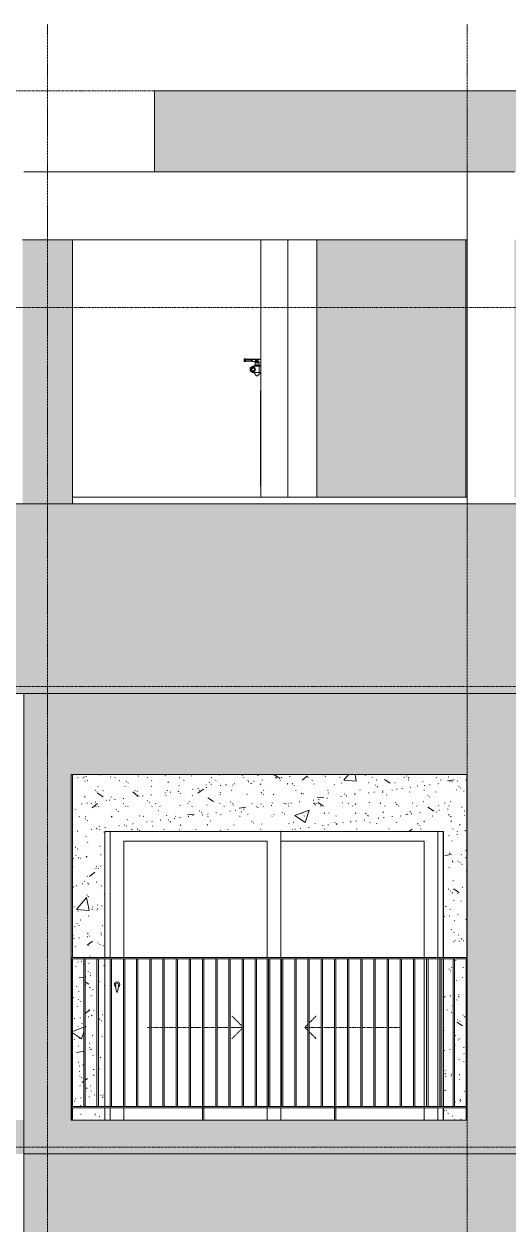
# Model space of a CAD drawing. Header units: millimetres. Extents: x 9199 to 175431, y -4466 to 35300.
# Drawn here: x 69762 to 73339, y 25425 to 34292 of the extents above; entities that cross this region are included whole.
import ezdxf

# ---------------------------------------------------------------- set-up
doc = ezdxf.new("R2010")
doc.units = ezdxf.units.MM
for name, pattern in [('Centre', [31.75, 6.35, -4.7625, 15.875, -4.7625]), ('Dash', [6, 3, -3]), ('Grid Line', [22.225, 12.7, -3.175, 3.175, -3.175])]:
    doc.linetypes.add(name, pattern=pattern)
for name, color, linetype, lineweight in [('0-1', 7, 'Continuous', 5), ('A-DOOR', 31, 'Continuous', 9), ('A-DOOR-FRAM', 31, 'Continuous', 9), ('A-DOOR-HDLN', 31, 'Dash', 18), ('A-FLOR-HRAL', 11, 'Continuous', 9), ('A-FLOR-LEVL-2', 51, 'Centre', 9), ('A-WALL', 113, 'Continuous', 9), ('A-WALL-PATT', 111, 'Continuous', 9), ('A-WALL-PATT-1', 9, 'Continuous', 9), ('A-WALL-PATT-2', 111, 'Continuous', 5), ('I-WALL', 2, 'Continuous', 9), ('I-WALL-1', 7, 'Continuous', 9), ('S-BEAM-1', 7, 'Continuous', 9), ('S-COLS', 52, 'Continuous', 9), ('S-COLS-1', 7, 'Continuous', 9), ('S-GRID-1', 1, 'Grid Line', 9)]:
    doc.layers.add(name, color=color, linetype=linetype, lineweight=lineweight)

# ---------------------------------------------------------------- blocks, each defined once
blk = doc.blocks.new('NCV_TKTC_KET CAU_rvt-1-TKCS_MẶT ĐỨNG HƯỚNG ĐÔNG')
at = {"layer": 'S-BEAM-1'}
for p, q in [((70111.9, 33200), (73036.9, 33200)), ((73036.9, 32700), (73036.9, 33200)), ((70121.9, 32700), (73036.9, 32700))]:
    blk.add_line(p, q, dxfattribs=at)
at = {"layer": 'S-COLS-1'}
for p, q in [((70111.9, 33200), (69761.9, 33200)), ((73386.9, 33200), (73036.9, 33200)), ((73036.9, 30800), (73036.9, 32700))]:
    blk.add_line(p, q, dxfattribs=at)
blk = doc.blocks.new('NCV_TKTC_TANG 6 - 8_rvt-2-TKCS_MẶT ĐỨNG HƯỚNG ĐÔNG')
at = {"layer": 'A-WALL-PATT-1'}
h = blk.add_hatch(dxfattribs=at)
h.set_pattern_fill('FP_2', color=256, style=0, pattern_type=2)
h.set_pattern_definition([(50, (51388.9, 1200), (1093.104, -95.634), [114.3, -1257.3]), (355, (51388.9, 1200), (-211.457, 1146.34), [91.44, -1005.84]), (100.451, (51480, 1192), (881.656, 1050.7), [97.14, -1068.54]), (46.184, (51389, 1504.8), (1626.475, -252.257), [171.45, -1885.95]), (96.636, (51524.5, 1483.8), (1424.416, 1484.565), [145.71, -1602.81]), (351.184, (51389, 1504.8), (1424.43, 1484.55), [137.16, -1508.76]), (21, (51541.3, 1428.6), (909.686, -613.59), [114.3, -1257.3]), (326, (51541.3, 1428.6), (370.812, 1105.13), [91.44, -1005.84]), (71.451, (51617.1, 1377.5), (1280.503, 491.528), [97.14, -1068.54]), (37.5, (51388.93, 1200), (18.5313, 507.3303), [50.292, -943.356, 50.292, -970.788, -1009.65]), (37.5, (51388.93, 1200), (18.5313, 507.3303), [-2014.728, 50.292, -959.358]), (7.5, (51388.93, 1200), (400.918, 601.084), [50.292, -531.876, 50.292, -920.496, -384.81]), (7.5, (51388.93, 1200), (400.918, 601.084), [-1552.956, 50.292, -334.518]), (327.5, (51049.1, 1200), (813.545, -34.3737), [50.292, -330.708, 50.292, -1138.428, -1577.34]), (327.5, (51049.1, 1200), (813.545, -34.3737), [-1569.72, 50.292, -1527.048]), (317.5, (50896.7, 1200), (888.775, 152.56), [50.292, -445.008, 50.292, -739.14, -1120.14]), (317.5, (50896.7, 1200), (888.775, 152.56), [-1284.732, 50.292, -1069.848])])
h.paths.add_polyline_path([(70121.9, 26200), (70360.3, 26200), (70360.3, 26290), (70121.9, 26290), (70121.9, 26207.2)])
h.paths.add_polyline_path([(72862.4, 26200), (73030.3, 26200), (73030.3, 26290), (72862.4, 26290)])
h.paths.add_polyline_path([(70214.4, 26300), (70301.8, 26300), (70301.8, 27390), (70214.4, 27390), (70214.4, 26541.6)])
h.paths.add_polyline_path([(70204.4, 26300), (70204.4, 27390), (70121.9, 27390), (70121.9, 26300), (70176.9, 26300)])
h.paths.add_polyline_path([(73030.3, 26300), (73030.3, 27390), (72942.9, 27390), (72942.9, 26300), (72954.4, 26300)])
h.paths.add_polyline_path([(70360.3, 26300), (70360.3, 27390), (70311.8, 27390), (70311.8, 26300)])
h.paths.add_polyline_path([(72862.4, 26300), (72932.9, 26300), (72932.9, 27390), (72862.4, 27390), (72862.4, 26413.1)])
h.paths.add_polyline_path([(73035.7, 27390), (73035.7, 28750), (70121.9, 28750), (70121.9, 27400), (70360.3, 27400), (70360.3, 28330), (72862.4, 28330), (72862.4, 27400), (73035.3, 27400), (73035.3, 27390)])
h.paths.add_polyline_path([(70111.9, 27390), (70111.9, 27390), (70111.9, 27400)])
h = blk.add_hatch(dxfattribs=at)
h.set_pattern_fill('FP_3', color=256, style=0, pattern_type=2)
h.set_pattern_definition([(37.5, (51388.93, 1200), (-4.79953, 146.8239), [5.029, -110.795, 5.029, -124.511, -123.825]), (37.5, (51388.93, 1200), (-4.79953, 146.8239), [-245.364, 5.029, -118.796]), (7.5, (51388.93, 1200), (134.8574, 215.0472), [5.029, -57.455, 5.029, -99.365, -40.005]), (7.5, (51388.93, 1200), (134.8574, 215.0472), [-166.878, 5.029, -34.976]), (327.5, (51295.21, 1200), (237.29776, 0.4316), [5.029, -33.071, 5.029, -132.131, -179.07]), (327.5, (51295.21, 1200), (237.29776, 0.4316), [-175.26, 5.029, -174.041]), (317.5, (51295.2, 1200), (229.067, 66.8792), [5.029, -14.021, 5.029, -84.887, -102.87]), (317.5, (51295.2, 1200), (229.067, 66.8792), [-108.966, 5.029, -97.841])])
h.paths.add_polyline_path([(70121.9, 26200), (70360.3, 26200), (70360.3, 26290), (70121.9, 26290), (70121.9, 26207.2)])
h.paths.add_polyline_path([(72862.4, 26200), (73030.3, 26200), (73030.3, 26290), (72862.4, 26290)])
h.paths.add_polyline_path([(70214.4, 26300), (70301.8, 26300), (70301.8, 27390), (70214.4, 27390), (70214.4, 26541.6)])
h.paths.add_polyline_path([(70204.4, 26300), (70204.4, 27390), (70121.9, 27390), (70121.9, 26300), (70176.9, 26300)])
h.paths.add_polyline_path([(73030.3, 26300), (73030.3, 27390), (72942.9, 27390), (72942.9, 26300), (72954.4, 26300)])
h.paths.add_polyline_path([(70360.3, 26300), (70360.3, 27390), (70311.8, 27390), (70311.8, 26300)])
h.paths.add_polyline_path([(72862.4, 26300), (72932.9, 26300), (72932.9, 27390), (72862.4, 27390), (72862.4, 26413.1)])
h.paths.add_polyline_path([(73035.7, 27390), (73035.7, 28750), (70121.9, 28750), (70121.9, 27400), (70360.3, 27400), (70360.3, 28330), (72862.4, 28330), (72862.4, 27400), (73035.3, 27400), (73035.3, 27390)])
h.paths.add_polyline_path([(70111.9, 27390), (70111.9, 27390), (70111.9, 27400)])
at = {"layer": 'I-WALL-1'}
for p, q in [((70121.9, 28750), (70121.9, 27400)), ((70360.3, 27400), (70360.3, 28330)), ((70360.3, 28330), (72862.4, 28330)), ((72862.4, 28330), (72862.4, 27400)), ((70121.9, 27390), (70121.9, 26300)), ((70360.3, 26300), (70360.3, 27390)), ((72862.4, 27390), (72862.4, 26300)), ((70121.9, 26290), (70121.9, 26200)), ((70360.3, 26200), (70360.3, 26290)), ((72862.4, 26290), (72862.4, 26200))]:
    blk.add_line(p, q, dxfattribs=at)
blk = doc.blocks.new('FD_01 - FD_01-1200x2200mm-V79-TKCS_MẶT ĐỨNG HƯỚNG ĐÔNG')
at = {"layer": 'A-DOOR'}
for p, q in [((71388.5, 31818.5), (71388.5, 31815.5)), ((71388.9, 31818.5), (71388.9, 31818.5)), ((71388.9, 31818.5), (71396.6, 31818.5)), ((71388.9, 31815.5), (71396.6, 31815.5)), ((71388.9, 31815.5), (71388.9, 31815.5)), ((71389.6, 31814.5), (71389.6, 31800.5)), ((71389.9, 31814.5), (71392.3, 31814.5)), ((71390.1, 31820.3), (71390.1, 31818.5)), ((71402.1, 31820.3), (71390.1, 31820.3)), ((71390.1, 31820.3), (71402.1, 31820.3)), ((71392.3, 31800.5), (71390.1, 31800.5)), ((71391.1, 31815.5), (71391.1, 31814.5)), ((71392.3, 31814.5), (71393.8, 31814.5)), ((71392.3, 31814.5), (71392.3, 31800.5)), ((71393.8, 31800.5), (71392.3, 31800.5)), ((71392.6, 31814.5), (71394.8, 31814.5)), ((71394.4, 31814.5), (71392.9, 31814.5)), ((71395.1, 31814.5), (71393.1, 31814.5)), ((71393.1, 31800.5), (71394.4, 31800.5)), ((71395.8, 31814.5), (71393.8, 31814.5)), ((71393.8, 31800.5), (71395.8, 31800.5)), ((71394.7, 31814.5), (71397.8, 31814.5)), ((71394.7, 31800.5), (71394.7, 31814.5)), ((71397.8, 31800.5), (71394.7, 31800.5)), ((71395.5, 31811.5), (71397.2, 31811.5)), ((71395.5, 31811.5), (71395.5, 31803.5)), ((71397.3, 31803.5), (71395.5, 31803.5)), ((71396.1, 31818.5), (71398.6, 31818.5)), ((71398.6, 31818.5), (71396.1, 31818.5)), ((71397.7, 31818.5), (71396.1, 31818.5)), ((71396.1, 31818.5), (71397.7, 31818.5)), ((71398.6, 31815.5), (71396.1, 31815.5)), ((71396.1, 31815.5), (71398.6, 31815.5)), ((71398.6, 31815.5), (71396.1, 31815.5)), ((71396.1, 31815.5), (71398.6, 31815.5)), ((71398.2, 31818.5), (71396.6, 31818.5)), ((71396.6, 31818.5), (71398.2, 31818.5)), ((71396.6, 31815.5), (71398.2, 31815.5)), ((71398.2, 31815.5), (71396.6, 31815.5)), ((71397.2, 31811.5), (71397.6, 31811.5)), ((71397.6, 31803.5), (71397.3, 31803.5)), ((71447.6, 31812.5), (71397.6, 31812.5)), ((71397.6, 31811.5), (71399.4, 31811.5)), ((71399.4, 31803.5), (71397.6, 31803.5)), ((71397.6, 31802.5), (71447.6, 31802.5)), ((71397.8, 31814.5), (71400.5, 31814.5)), ((71400.5, 31800.5), (71397.8, 31800.5)), ((71398.2, 31818.5), (71448.8, 31818.5)), ((71398.2, 31815.5), (71448.8, 31815.5)), ((71400.5, 31814.5), (71401.6, 31814.5)), ((71400.5, 31814.5), (71400.5, 31811.5)), ((71400.5, 31803.5), (71400.5, 31800.5)), ((71401.6, 31800.5), (71400.5, 31800.5)), ((71400.5, 31800.5), (71402, 31800.5)), ((71401.1, 31814.5), (71400.9, 31814.5)), ((71402.6, 31814.5), (71401, 31814.5)), ((71401, 31814.5), (71401.1, 31814.5)), ((71401.1, 31814.5), (71401.1, 31815.5)), ((71403.6, 31814.5), (71401.6, 31814.5)), ((71401.6, 31800.5), (71403.6, 31800.5)), ((71402, 31814.5), (71402.6, 31814.5)), ((71402, 31811.5), (71402, 31814.5)), ((71402, 31800.5), (71402, 31803.5)), ((71402.1, 31818.5), (71402.1, 31820.3)), ((71402.6, 31811.4), (71402.6, 31814.5)), ((71402.6, 31800.5), (71402.6, 31803.6)), ((71425.4, 31814.5), (71423.4, 31814.5)), ((71423.4, 31814.5), (71425.4, 31814.5)), ((71491.4, 31814.5), (71425.4, 31814.5)), ((71434.6, 31730.7), (71434.6, 31754.3)), ((71435.6, 31756.1), (71451.1, 31764.7)), ((71444, 31742.5), (71449.8, 31752.5)), ((71452.3, 31813.5), (71447.6, 31813.5)), ((71447.6, 31801.5), (71452.3, 31801.5)), ((71448.8, 31818.5), (71449.8, 31818.5)), ((71448.8, 31815.5), (71449.8, 31815.5)), ((71449.8, 31818.5), (71475.4, 31818.5)), ((71449.8, 31815.5), (71475.4, 31815.5)), ((71449.8, 31752.5), (71461.4, 31752.5)), ((71452.1, 31765), (71496.3, 31765)), ((71480.4, 31814.5), (71452.3, 31814.5)), ((71452.3, 31800.5), (71480.4, 31800.5)), ((71461.4, 31752.5), (71467.1, 31742.5)), ((71465.4, 31772), (71465.4, 31765)), ((71466.1, 31772), (71465.4, 31772)), ((71465.4, 31772), (71490, 31772)), ((71470.4, 31792), (71470.4, 31798)), ((71470.4, 31798), (71474.6, 31798)), ((71474.6, 31792), (71470.4, 31792)), ((71470.4, 31781.1), (71470.4, 31789.4)), ((71470.4, 31776), (71500.4, 31776)), ((71470.4, 31776), (71470.4, 31776)), ((71470.4, 31776), (71476.7, 31776)), ((71474.6, 31798), (71496.3, 31798)), ((71474.6, 31798), (71474.6, 31792)), ((71496.3, 31792), (71474.6, 31792)), ((71474.9, 31776), (71477.6, 31776)), ((71474.9, 31776), (71474.9, 31774)), ((71476.2, 31774), (71474.9, 31774)), ((71475.4, 31818.5), (71476.6, 31818.5)), ((71475.4, 31815.5), (71476.6, 31815.5)), ((71475.9, 31818.5), (71476.5, 31818.5)), ((71476.5, 31818.5), (71475.9, 31818.5)), ((71476.5, 31815.5), (71475.9, 31815.5)), ((71475.9, 31815.5), (71476.5, 31815.5)), ((71475.9, 31774), (71475.9, 31772)), ((71476.2, 31774), (71475.9, 31774)), ((71475.9, 31774), (71478.6, 31774)), ((71482.6, 31774), (71476.2, 31774)), ((71477.6, 31774), (71476.2, 31774)), ((71476.6, 31818.5), (71505.9, 31818.5)), ((71476.6, 31815.5), (71505.9, 31815.5)), ((71477.1, 31813.6), (71477.1, 31801.4)), ((71477.1, 31813.6), (71477.1, 31801.4)), ((71477.5, 31814), (71477.5, 31801)), ((71477.6, 31776), (71487.6, 31776)), ((71477.6, 31776), (71477.6, 31774)), ((71482.6, 31774), (71477.6, 31774)), ((71477.8, 31814), (71493, 31814)), ((71493, 31801), (71477.8, 31801)), ((71478.6, 31774), (71482.6, 31774)), ((71480, 31814), (71480, 31798)), ((71481.2, 31814), (71481.2, 31798)), ((71487.3, 31774), (71482.6, 31774)), ((71482.6, 31774), (71487.3, 31774)), ((71487.6, 31774), (71482.6, 31774)), ((71487.3, 31774), (71491.3, 31774)), ((71491.3, 31774), (71487.3, 31774)), ((71487.6, 31776), (71495, 31776)), ((71487.6, 31774), (71487.6, 31776)), ((71491.3, 31774), (71487.6, 31774)), ((71489.8, 31798), (71489.8, 31814)), ((71490, 31772), (71504.5, 31772)), ((71491, 31798), (71491, 31814)), ((71495, 31774), (71491.3, 31774)), ((71491.4, 31814.5), (71493.4, 31814.5)), ((71493.4, 31814.5), (71491.4, 31814.5)), ((71492.7, 31774), (71493.6, 31774)), ((71493.9, 31774), (71492.7, 31774)), ((71493.5, 31801), (71493.5, 31814)), ((71493.6, 31774), (71493.9, 31774)), ((71493.9, 31772), (71493.9, 31774)), ((71495, 31776), (71500.4, 31776)), ((71495, 31776), (71495, 31774)), ((71496.3, 31798), (71500.4, 31798)), ((71496.3, 31798), (71496.3, 31792)), ((71500.4, 31792), (71496.3, 31792)), ((71496.3, 31765), (71499.3, 31765)), ((71504.5, 31765), (71498.8, 31765)), ((71499.3, 31765), (71500.3, 31765)), ((71511.9, 31765), (71500.3, 31765)), ((71500.4, 31798), (71500.4, 31792)), ((71500.4, 31789.4), (71500.4, 31781.1)), ((71500.6, 31762), (71500.6, 31723)), ((71504.5, 31772), (71503.8, 31772)), ((71503.8, 31765), (71504.5, 31765)), ((71504.5, 31765), (71504.5, 31772)), ((71505.9, 31815.5), (71505.9, 31818.5)), ((71451.1, 31720.3), (71435.6, 31728.9)), ((71449.8, 31732.5), (71444, 31742.5)), ((71461.4, 31732.5), (71449.8, 31732.5)), ((71496.3, 31720), (71452.1, 31720)), ((71467.1, 31742.5), (71461.4, 31732.5)), ((71465.4, 31720), (71465.4, 31712.4)), ((71465.7, 31711.7), (71478.7, 31696.3)), ((71481.3, 31697), (71479.4, 31697)), ((71479.4, 31697), (71481.3, 31697)), ((71481.4, 31696), (71488.4, 31696)), ((71488.4, 31696), (71481.4, 31696)), ((71490.5, 31697), (71488.6, 31697)), ((71488.6, 31697), (71490.5, 31697)), ((71491.2, 31696.3), (71504.2, 31711.7)), ((71499.3, 31720), (71496.3, 31720)), ((71498.7, 31720), (71504.4, 31720)), ((71500.3, 31720), (71499.3, 31720)), ((71500.3, 31720), (71511.9, 31720)), ((71504.4, 31720), (71503.8, 31720)), ((71504.4, 31712.4), (71504.4, 31720)), ((71511.9, 31585), (71509.9, 31585)), ((71509.9, 31585), (71509.9, 30880)), ((71511.9, 30880), (71509.9, 30880))]:
    blk.add_line(p, q, dxfattribs=at)
at = {"layer": 'A-DOOR', "flags": 128}
for points in [[(71399.4, 31811.5), (71399.1, 31811), (71398.8, 31810.4), (71398.6, 31809.7), (71398.4, 31809), (71398.3, 31808.3), (71398.3, 31807.5)], [(71398.3, 31807.5), (71398.3, 31806.7), (71398.4, 31806), (71398.6, 31805.3), (71398.8, 31804.6), (71399.1, 31804), (71399.4, 31803.5)], [(71500.6, 31762), (71500.6, 31762.7), (71500.6, 31763.3), (71500.5, 31763.9), (71500.5, 31764.3), (71500.4, 31764.7), (71500.4, 31764.9), (71500.3, 31765)], [(71500.4, 31764.9), (71500.4, 31764.7), (71500.5, 31764.3), (71500.5, 31763.9), (71500.6, 31763.3), (71500.6, 31762.7), (71500.6, 31762)], [(71465.7, 31711.7), (71465.7, 31711.7), (71465.6, 31711.8), (71465.6, 31711.8), (71465.6, 31711.8), (71465.6, 31711.9), (71465.6, 31711.9), (71465.5, 31712), (71465.5, 31712), (71465.5, 31712), (71465.5, 31712.1), (71465.5, 31712.1), (71465.5, 31712.2), (71465.5, 31712.2), (71465.4, 31712.3), (71465.4, 31712.3), (71465.4, 31712.3), (71465.4, 31712.4), (71465.4, 31712.4)], [(71479.4, 31696), (71479.3, 31696), (71479.3, 31696), (71479.3, 31696), (71479.2, 31696), (71479.2, 31696), (71479.1, 31696), (71479.1, 31696), (71479.1, 31696), (71479, 31696.1), (71479, 31696.1), (71479, 31696.1), (71478.9, 31696.1), (71478.9, 31696.1), (71478.9, 31696.1), (71478.8, 31696.2), (71478.8, 31696.2), (71478.8, 31696.2), (71478.8, 31696.2), (71478.7, 31696.3), (71478.7, 31696.3), (71478.7, 31696.3), (71478.7, 31696.3)], [(71479.4, 31696), (71479.4, 31696), (71479.4, 31696), (71479.4, 31696), (71479.4, 31696), (71479.5, 31696), (71479.5, 31696), (71479.6, 31696), (71479.6, 31696), (71479.7, 31696), (71479.8, 31696), (71479.9, 31696), (71480, 31696), (71480.1, 31696), (71480.2, 31696), (71480.3, 31696), (71480.5, 31696), (71480.6, 31696), (71480.7, 31696), (71480.9, 31696), (71481.1, 31696), (71481.2, 31696), (71481.4, 31696), (71481.6, 31696), (71481.7, 31696), (71481.9, 31696), (71482.1, 31696), (71482.3, 31696), (71482.5, 31696), (71482.7, 31696), (71482.9, 31696), (71483.1, 31696), (71483.3, 31696), (71483.6, 31696), (71483.8, 31696), (71484, 31696), (71484.2, 31696), (71484.4, 31696), (71484.7, 31696), (71484.9, 31696), (71485.1, 31696), (71485.3, 31696), (71485.5, 31696), (71485.8, 31696), (71486, 31696), (71486.2, 31696), (71486.4, 31696), (71486.6, 31696), (71486.8, 31696), (71487.1, 31696), (71487.3, 31696), (71487.5, 31696), (71487.7, 31696), (71487.8, 31696), (71488, 31696), (71488.2, 31696), (71488.4, 31696), (71488.6, 31696), (71488.7, 31696), (71488.9, 31696), (71489, 31696), (71489.2, 31696), (71489.3, 31696), (71489.5, 31696), (71489.6, 31696), (71489.7, 31696), (71489.8, 31696), (71489.9, 31696), (71490, 31696), (71490.1, 31696), (71490.2, 31696), (71490.3, 31696), (71490.3, 31696), (71490.4, 31696), (71490.4, 31696), (71490.5, 31696), (71490.5, 31696), (71490.5, 31696), (71490.5, 31696)], [(71490.5, 31696), (71490.5, 31696), (71490.5, 31696), (71490.5, 31696), (71490.4, 31696), (71490.4, 31696), (71490.4, 31696), (71490.3, 31696), (71490.2, 31696), (71490.2, 31696), (71490.1, 31696), (71490, 31696), (71489.9, 31696), (71489.8, 31696), (71489.7, 31696), (71489.5, 31696), (71489.4, 31696), (71489.3, 31696), (71489.1, 31696), (71489, 31696), (71488.8, 31696), (71488.7, 31696), (71488.5, 31696), (71488.3, 31696), (71488.1, 31696), (71487.9, 31696), (71487.8, 31696), (71487.6, 31696), (71487.4, 31696), (71487.2, 31696), (71487, 31696), (71486.7, 31696), (71486.5, 31696), (71486.3, 31696), (71486.1, 31696), (71485.9, 31696), (71485.7, 31696), (71485.4, 31696), (71485.2, 31696), (71485, 31696), (71484.8, 31696), (71484.6, 31696), (71484.3, 31696), (71484.1, 31696), (71483.9, 31696), (71483.7, 31696), (71483.5, 31696), (71483.2, 31696), (71483, 31696), (71482.8, 31696), (71482.6, 31696), (71482.4, 31696), (71482.2, 31696), (71482, 31696), (71481.8, 31696), (71481.7, 31696), (71481.5, 31696), (71481.3, 31696), (71481.1, 31696), (71481, 31696), (71480.8, 31696), (71480.7, 31696), (71480.5, 31696), (71480.4, 31696), (71480.3, 31696), (71480.2, 31696), (71480, 31696), (71479.9, 31696), (71479.8, 31696), (71479.8, 31696), (71479.7, 31696), (71479.6, 31696), (71479.6, 31696), (71479.5, 31696), (71479.5, 31696), (71479.4, 31696), (71479.4, 31696), (71479.4, 31696), (71479.4, 31696)], [(71491.2, 31696.3), (71491.2, 31696.3), (71491.2, 31696.3), (71491.1, 31696.2), (71491.1, 31696.2), (71491.1, 31696.2), (71491, 31696.2), (71491, 31696.2), (71491, 31696.1), (71491, 31696.1), (71490.9, 31696.1), (71490.9, 31696.1), (71490.9, 31696.1), (71490.8, 31696.1), (71490.8, 31696), (71490.8, 31696), (71490.7, 31696), (71490.7, 31696), (71490.6, 31696), (71490.6, 31696), (71490.6, 31696), (71490.5, 31696), (71490.5, 31696)], [(71500.3, 31720), (71500.4, 31720.1), (71500.4, 31720.3), (71500.5, 31720.7), (71500.5, 31721.1), (71500.6, 31721.7), (71500.6, 31722.3), (71500.6, 31723)], [(71500.6, 31723), (71500.6, 31722.3), (71500.6, 31721.7), (71500.5, 31721.1), (71500.5, 31720.7), (71500.4, 31720.3), (71500.4, 31720.1)], [(71504.4, 31712.4), (71504.4, 31712.4), (71504.4, 31712.3), (71504.4, 31712.3), (71504.4, 31712.2), (71504.4, 31712.2), (71504.4, 31712.1), (71504.4, 31712.1), (71504.4, 31712.1), (71504.4, 31712), (71504.3, 31712), (71504.3, 31711.9), (71504.3, 31711.9), (71504.3, 31711.9), (71504.3, 31711.8), (71504.2, 31711.8), (71504.2, 31711.7), (71504.2, 31711.7), (71504.2, 31711.7)]]:
    blk.add_lwpolyline(points, dxfattribs=at)
at = {"layer": 'A-DOOR'}
for centre, radius, start, end in [((71436.6, 31754.3), 2, 119.19749, 180), ((71455.6, 31742.5), 17, 0, 180), ((71455.6, 31742.5), 16.5, 0, 180), ((71452.1, 31763), 2, 90, 119.19749), ((71455.6, 31742.5), 17, 60, 75), ((71436.6, 31730.7), 2, 180, 240.80251), ((71455.6, 31742.5), 17, 180, 0), ((71455.6, 31742.5), 16.5, 180, 0), ((71452.1, 31722), 2, 240.80251, 270), ((71455.6, 31742.5), 17, 285, 300)]:
    blk.add_arc(centre, radius, start, end, dxfattribs=at)
for centre, major_axis, ratio, start_param, end_param in [((71397.6, 31807.5), (0, 5), 0.965835, 0.523599, 1.047198), ((71397.6, 31807.5), (0, 5), 0.965835, 2.094395, 2.617994), ((71393.8, 31807.5), (0, 7), 0.259156, 4.712389, 6.283185), ((71398.5, 31807.5), (0, 5), 0.965835, 0.65038, 1.340692), ((71394.4, 31807.5), (0, 2.5), 0.259156, 4.712389, 7.853982), ((71393.8, 31807.5), (0, 7), 0.259156, 3.141593, 4.712389), ((71394.4, 31807.5), (0, 2.5), 0.259156, 1.570796, 4.712389), ((71398.5, 31807.5), (0, 5), 0.965835, 1.8009, 2.491212), ((71396.4, 31807.5), (0, 2.5), 0.259156, 4.712389, 7.853982), ((71396.4, 31807.5), (0, 2.5), 0.259156, 4.712389, 7.853982), ((71396.4, 31807.5), (0, 2.5), 0.259156, 1.570796, 4.712389), ((71396.4, 31807.5), (0, 2.5), 0.259156, 1.570796, 4.712389), ((71395.8, 31807.5), (0, 7), 0.259156, 4.712389, 6.283185), ((71395.8, 31807.5), (0, 7), 0.259156, 3.141593, 4.712389), ((71401.6, 31807.5), (0, 7), 0.259156, 5.235988, 6.283185), ((71401.6, 31807.5), (0, 7), 0.259156, 3.141593, 4.18879), ((71403.6, 31807.5), (0, 7), 0.259156, 5.235988, 6.283185), ((71403.6, 31807.5), (0, 7), 0.259156, 3.141593, 4.18879), ((71447.6, 31807.5), (0, 6), 0.965835, 0, 1.570796), ((71447.6, 31807.5), (0, 6), 0.965835, 1.570796, 3.141593), ((71447.6, 31807.5), (0, 5), 0.965835, 0.261799, 1.570796), ((71447.6, 31807.5), (0, 5), 0.965835, 1.570796, 2.879793), ((71452.3, 31807.5), (0, 7), 0.965835, 0, 1.570796), ((71452.3, 31807.5), (0, 7), 0.965835, 1.570796, 3.141593), ((71470.4, 31786), (0, 6), 0.000349, 0, 0.959931), ((71470.4, 31788), (0, 12), 0.000349, 3.141593, 4.101524), ((71477.2, 31807.5), (0, 6.79), 0.259156, 0.291061, 1.570796), ((71477.2, 31807.5), (0, 6.79), 0.259156, 1.570796, 2.850532), ((71477.1, 31807.5), (0, 2.5), 0.259156, 4.712389, 7.853982), ((71477.1, 31807.5), (0, 2.5), 0.259156, 1.570796, 4.712389), ((71479.2, 31807.5), (0, 6.79), 0.259156, 0.547008, 1.570796), ((71479.2, 31807.5), (0, 6.79), 0.259156, 1.570796, 2.594585), ((71480.4, 31807.5), (0, 7), 0.965835, 6.029595, 6.536775), ((71480.4, 31807.5), (0, 7), 0.965835, 2.888003, 3.141593), ((71500.4, 31786), (0, 6), 0.000349, 0, 0.959931), ((71500.4, 31788), (0, 12), 0.000349, 3.141593, 4.101524)]:
    blk.add_ellipse(centre, major_axis=major_axis, ratio=ratio, start_param=start_param, end_param=end_param, dxfattribs=at)
for points, knots in [([(71473, 31807.5), (71473.1, 31807.8), (71473.1, 31808.2), (71473.2, 31808.7), (71473.3, 31809), (71473.4, 31809.4), (71473.5, 31809.8), (71473.6, 31810), (71473.7, 31810.3), (71473.8, 31810.4), (71473.9, 31810.6), (71474.1, 31810.8), (71474.2, 31811.1), (71474.4, 31811.3), (71474.6, 31811.5), (71474.7, 31811.7), (71474.8, 31811.8), (71475, 31812), (71475.2, 31812.3), (71475.5, 31812.5), (71475.9, 31812.8), (71476.4, 31813.2), (71476.8, 31813.5), (71477.1, 31813.6)], [0, 0, 0, 0, 0.1, 0.15, 0.2, 0.25, 0.3, 0.35, 0.375, 0.4, 0.425, 0.45, 0.5, 0.55, 0.575, 0.6, 0.625, 0.65, 0.7, 0.75, 0.8, 0.9, 1, 1, 1, 1]), ([(71477.1, 31801.4), (71476.8, 31801.5), (71476.4, 31801.8), (71475.9, 31802.2), (71475.5, 31802.5), (71475.2, 31802.7), (71475, 31803), (71474.8, 31803.2), (71474.7, 31803.3), (71474.6, 31803.5), (71474.4, 31803.7), (71474.2, 31803.9), (71474.1, 31804.2), (71473.9, 31804.4), (71473.8, 31804.6), (71473.7, 31804.7), (71473.6, 31805), (71473.5, 31805.2), (71473.4, 31805.6), (71473.3, 31806), (71473.2, 31806.3), (71473.1, 31806.8), (71473.1, 31807.2), (71473, 31807.5)], [0, 0, 0, 0, 0.1, 0.2, 0.25, 0.3, 0.35, 0.375, 0.4, 0.425, 0.45, 0.5, 0.55, 0.575, 0.6, 0.625, 0.65, 0.7, 0.75, 0.8, 0.85, 0.9, 1, 1, 1, 1]), ([(71499.3, 31754.9), (71499.3, 31756), (71499.4, 31757.3), (71499.6, 31758.4), (71499.8, 31758.7), (71499.9, 31758.5), (71500.1, 31757.9), (71500.2, 31756.9), (71500.3, 31755.5), (71500.4, 31753.8), (71500.4, 31752.6), (71500.4, 31752)], [0, 0, 0, 0, 0.2, 0.3, 0.4, 0.5, 0.6, 0.7, 0.8, 0.9, 1, 1, 1, 1]), ([(71500.4, 31752), (71500.4, 31753.2), (71500.3, 31755), (71500.2, 31756.9), (71500.1, 31757.9), (71499.9, 31758.5), (71499.8, 31758.7), (71499.6, 31758.4), (71499.5, 31757.6), (71499.3, 31756.4), (71499.3, 31755.4), (71499.3, 31754.9)], [0, 0, 0, 0, 0.2, 0.3, 0.4, 0.5, 0.6, 0.7, 0.8, 0.9, 1, 1, 1, 1]), ([(71500.4, 31752), (71500.4, 31750.8), (71500.3, 31749), (71500.2, 31747.1), (71500.1, 31746.1), (71499.9, 31745.5), (71499.8, 31745.3), (71499.6, 31745.6), (71499.5, 31746.4), (71499.3, 31747.6), (71499.3, 31748.6), (71499.3, 31749.1)], [0, 0, 0, 0, 0.2, 0.3, 0.4, 0.5, 0.6, 0.7, 0.8, 0.9, 1, 1, 1, 1]), ([(71499.3, 31749.1), (71499.3, 31748), (71499.4, 31746.7), (71499.6, 31745.6), (71499.8, 31745.3), (71499.9, 31745.5), (71500.1, 31746.1), (71500.2, 31747.1), (71500.3, 31748.5), (71500.4, 31750.2), (71500.4, 31751.4), (71500.4, 31752)], [0, 0, 0, 0, 0.2, 0.3, 0.4, 0.5, 0.6, 0.7, 0.8, 0.9, 1, 1, 1, 1]), ([(71499.3, 31735.9), (71499.3, 31737), (71499.4, 31738.3), (71499.6, 31739.4), (71499.8, 31739.7), (71499.9, 31739.5), (71500.1, 31738.9), (71500.2, 31737.9), (71500.3, 31736.5), (71500.4, 31734.8), (71500.4, 31733.6), (71500.4, 31733)], [0, 0, 0, 0, 0.2, 0.3, 0.4, 0.5, 0.6, 0.7, 0.8, 0.9, 1, 1, 1, 1]), ([(71500.4, 31733), (71500.4, 31734.2), (71500.3, 31736), (71500.2, 31737.9), (71500.1, 31738.9), (71499.9, 31739.5), (71499.8, 31739.7), (71499.6, 31739.4), (71499.5, 31738.6), (71499.3, 31737.4), (71499.3, 31736.4), (71499.3, 31735.9)], [0, 0, 0, 0, 0.2, 0.3, 0.4, 0.5, 0.6, 0.7, 0.8, 0.9, 1, 1, 1, 1]), ([(71500.4, 31733), (71500.4, 31731.8), (71500.3, 31730), (71500.2, 31728.1), (71500.1, 31727.1), (71499.9, 31726.5), (71499.8, 31726.3), (71499.6, 31726.6), (71499.5, 31727.4), (71499.3, 31728.6), (71499.3, 31729.6), (71499.3, 31730.1)], [0, 0, 0, 0, 0.2, 0.3, 0.4, 0.5, 0.6, 0.7, 0.8, 0.9, 1, 1, 1, 1]), ([(71499.3, 31730.1), (71499.3, 31729), (71499.4, 31727.7), (71499.6, 31726.6), (71499.8, 31726.3), (71499.9, 31726.5), (71500.1, 31727.1), (71500.2, 31728.1), (71500.3, 31729.5), (71500.4, 31731.2), (71500.4, 31732.4), (71500.4, 31733)], [0, 0, 0, 0, 0.2, 0.3, 0.4, 0.5, 0.6, 0.7, 0.8, 0.9, 1, 1, 1, 1])]:
    blk.add_open_spline(points, degree=3, knots=knots, dxfattribs=at)
for points in [[(71499.1, 31752), (71499.1, 31752.5), (71499.2, 31753.5), (71499.2, 31754.4), (71499.3, 31754.9)], [(71499.3, 31749.1), (71499.2, 31749.6), (71499.2, 31750.5), (71499.1, 31751.5), (71499.1, 31752)], [(71499.3, 31754.9), (71499.2, 31754.4), (71499.2, 31754), (71499.2, 31753.5)], [(71499.2, 31750.5), (71499.2, 31750), (71499.2, 31749.6), (71499.3, 31749.1)], [(71499.1, 31733), (71499.1, 31733.5), (71499.2, 31734.5), (71499.2, 31735.4), (71499.3, 31735.9)], [(71499.3, 31730.1), (71499.2, 31730.6), (71499.2, 31731.5), (71499.1, 31732.5), (71499.1, 31733)], [(71499.3, 31735.9), (71499.2, 31735.4), (71499.2, 31735), (71499.2, 31734.5)], [(71499.2, 31731.5), (71499.2, 31731), (71499.2, 31730.6), (71499.3, 31730.1)]]:
    blk.add_open_spline(points, degree=3, dxfattribs=at)
blk = doc.blocks.new('Railing - 10mm-1251313-TKCS_MẶT ĐỨNG HƯỚNG ĐÔNG')
at = {"layer": 'A-FLOR-HRAL'}
for p, q in [((70204.4, 2500), (70204.4, 3590)), ((70214.4, 2500), (70214.4, 3590))]:
    blk.add_line(p, q, dxfattribs=at)
blk = doc.blocks.new('Railing - 50 x 10mm-V52-TKCS_MẶT ĐỨNG HƯỚNG ĐÔNG')
at = {"layer": 'A-FLOR-HRAL'}
for p, q in [((71081.4, 6990), (71091.4, 6990)), ((71081.4, 5800), (71081.4, 6990)), ((71091.4, 5800), (71091.4, 6990))]:
    blk.add_line(p, q, dxfattribs=at)
blk = doc.blocks.new('Railing - 50 x 10mm-V77-TKCS_MẶT ĐỨNG HƯỚNG ĐÔNG')
at = {"layer": 'A-FLOR-HRAL'}
for p in [(70111.9, 17190), (70116.9, 16000)]:
    blk.add_line(p, (70116.9, 17190), dxfattribs=at)
blk = doc.blocks.new('Railing - 50 x 10mm-V54-TKCS_MẶT ĐỨNG HƯỚNG ĐÔNG')
at = {"layer": 'A-FLOR-HRAL'}
for p, q in [((73030.3, 6990), (73035.7, 6990)), ((73030.3, 5800), (73030.3, 6990))]:
    blk.add_line(p, q, dxfattribs=at)
blk = doc.blocks.new('Railing - Railing-3828586-TKCS_MẶT ĐỨNG HƯỚNG ĐÔNG')
at = {"layer": 'A-FLOR-HRAL'}
for p, q in [((70111.9, 26300), (73035.3, 26300)), ((73035.3, 26290), (70111.9, 26290)), ((73035.3, 26300), (73035.3, 26290))]:
    blk.add_line(p, q, dxfattribs=at)
for name, p in [('Railing - 50 x 10mm-V77-TKCS_MẶT ĐỨNG HƯỚNG ĐÔNG', (0, 10200)), ('Railing - 10mm-1251313-TKCS_MẶT ĐỨNG HƯỚNG ĐÔNG', (0, 23800)), ('Railing - 10mm-1251313-TKCS_MẶT ĐỨNG HƯỚNG ĐÔNG', (97.4, 23800)), ('Railing - 10mm-1251313-TKCS_MẶT ĐỨNG HƯỚNG ĐÔNG', (194.9, 23800)), ('Railing - 10mm-1251313-TKCS_MẶT ĐỨNG HƯỚNG ĐÔNG', (292.3, 23800)), ('Railing - 10mm-1251313-TKCS_MẶT ĐỨNG HƯỚNG ĐÔNG', (389.8, 23800)), ('Railing - 10mm-1251313-TKCS_MẶT ĐỨNG HƯỚNG ĐÔNG', (487.2, 23800)), ('Railing - 10mm-1251313-TKCS_MẶT ĐỨNG HƯỚNG ĐÔNG', (584.7, 23800)), ('Railing - 10mm-1251313-TKCS_MẶT ĐỨNG HƯỚNG ĐÔNG', (682.1, 23800)), ('Railing - 10mm-1251313-TKCS_MẶT ĐỨNG HƯỚNG ĐÔNG', (779.6, 23800)), ('Railing - 50 x 10mm-V52-TKCS_MẶT ĐỨNG HƯỚNG ĐÔNG', (0, 20400)), ('Railing - 10mm-1251313-TKCS_MẶT ĐỨNG HƯỚNG ĐÔNG', (974.5, 23800)), ('Railing - 10mm-1251313-TKCS_MẶT ĐỨNG HƯỚNG ĐÔNG', (1071.9, 23800)), ('Railing - 10mm-1251313-TKCS_MẶT ĐỨNG HƯỚNG ĐÔNG', (1169.3, 23800)), ('Railing - 10mm-1251313-TKCS_MẶT ĐỨNG HƯỚNG ĐÔNG', (1266.8, 23800)), ('Railing - 10mm-1251313-TKCS_MẶT ĐỨNG HƯỚNG ĐÔNG', (1364.2, 23800)), ('Railing - 10mm-1251313-TKCS_MẶT ĐỨNG HƯỚNG ĐÔNG', (1461.7, 23800)), ('Railing - 10mm-1251313-TKCS_MẶT ĐỨNG HƯỚNG ĐÔNG', (1559.1, 23800)), ('Railing - 10mm-1251313-TKCS_MẶT ĐỨNG HƯỚNG ĐÔNG', (1656.6, 23800)), ('Railing - 10mm-1251313-TKCS_MẶT ĐỨNG HƯỚNG ĐÔNG', (1754, 23800)), ('Railing - 50 x 10mm-V52-TKCS_MẶT ĐỨNG HƯỚNG ĐÔNG', (974.5, 20400)), ('Railing - 10mm-1251313-TKCS_MẶT ĐỨNG HƯỚNG ĐÔNG', (1948.9, 23800)), ('Railing - 10mm-1251313-TKCS_MẶT ĐỨNG HƯỚNG ĐÔNG', (2046.4, 23800)), ('Railing - 10mm-1251313-TKCS_MẶT ĐỨNG HƯỚNG ĐÔNG', (2143.8, 23800)), ('Railing - 10mm-1251313-TKCS_MẶT ĐỨNG HƯỚNG ĐÔNG', (2241.3, 23800)), ('Railing - 10mm-1251313-TKCS_MẶT ĐỨNG HƯỚNG ĐÔNG', (2338.7, 23800)), ('Railing - 10mm-1251313-TKCS_MẶT ĐỨNG HƯỚNG ĐÔNG', (2436.1, 23800)), ('Railing - 10mm-1251313-TKCS_MẶT ĐỨNG HƯỚNG ĐÔNG', (2533.6, 23800)), ('Railing - 10mm-1251313-TKCS_MẶT ĐỨNG HƯỚNG ĐÔNG', (2631, 23800)), ('Railing - 10mm-1251313-TKCS_MẶT ĐỨNG HƯỚNG ĐÔNG', (2728.5, 23800)), ('Railing - 50 x 10mm-V54-TKCS_MẶT ĐỨNG HƯỚNG ĐÔNG', (0, 20400))]:
    blk.add_blockref(name, p)
blk = doc.blocks.new('Top Rail Type - Top Rail_Internal_-3828589-TKCS_MẶT ĐỨNG HƯỚNG ĐÔNG')
at = {"layer": 'A-FLOR-HRAL'}
for p, q in [((73035.3, 27400), (70111.9, 27400)), ((70111.9, 27390), (73035.3, 27390)), ((73035.3, 27400), (73035.3, 27390))]:
    blk.add_line(p, q, dxfattribs=at)
blk = doc.blocks.new('DEG_02-DEG_03 - DEG_02-2500x2400mm-CỬA ĐI 02 CÁNH TRƯỢT-V67-TKCS_MẶT ĐỨNG HƯỚNG ĐÔNG')
at = {"layer": 'A-DOOR'}
for p, q in [((70400.3, 10400), (70400.3, 11330)), ((71660.3, 11330), (71660.3, 10400)), ((70500.3, 11260), (71560.3, 11260)), ((70500.3, 11260), (70500.3, 10400)), ((71560.3, 10400), (71560.3, 11260)), ((71660.3, 11260), (72720.3, 11260)), ((72720.3, 10400), (72720.3, 11260)), ((71560.3, 9300), (71560.3, 10390)), ((71660.3, 10390), (71660.3, 9300)), ((72720.3, 9300), (72720.3, 10390)), ((70400.3, 9200), (70400.3, 9290)), ((70500.3, 9290), (70500.3, 9200)), ((71560.3, 9200), (71560.3, 9290)), ((71660.3, 9290), (71660.3, 9200)), ((72720.3, 9200), (72720.3, 9290))]:
    blk.add_line(p, q, dxfattribs=at)
at = {"layer": 'A-DOOR', "flags": 128}
blk.add_lwpolyline([(70451.8, 10208.7), (70451.8, 10208.7), (70451.8, 10208.7), (70451.8, 10208.7), (70451.8, 10208.7), (70451.8, 10208.7), (70451.8, 10208.7), (70451.7, 10208.7), (70451.7, 10208.7), (70451.7, 10208.7), (70451.7, 10208.7), (70451.6, 10208.7), (70451.6, 10208.7), (70451.6, 10208.7), (70451.5, 10208.7), (70451.5, 10208.7), (70451.5, 10208.7), (70451.4, 10208.7), (70451.4, 10208.7), (70451.4, 10208.7), (70451.3, 10208.7), (70451.3, 10208.7), (70451.2, 10208.7), (70451.2, 10208.7), (70451.1, 10208.7), (70451.1, 10208.7), (70451, 10208.7), (70451, 10208.7), (70450.9, 10208.7), (70450.9, 10208.7), (70450.8, 10208.7), (70450.7, 10208.7), (70450.7, 10208.7), (70450.6, 10208.7), (70450.6, 10208.7), (70450.5, 10208.7), (70450.4, 10208.7), (70450.4, 10208.7), (70450.3, 10208.7), (70450.3, 10208.7), (70450.2, 10208.7), (70450.1, 10208.7), (70450.1, 10208.7), (70450, 10208.7), (70450, 10208.7), (70449.9, 10208.7), (70449.9, 10208.7), (70449.8, 10208.7), (70449.7, 10208.7), (70449.7, 10208.7), (70449.6, 10208.7), (70449.6, 10208.7), (70449.5, 10208.7), (70449.5, 10208.7), (70449.4, 10208.7), (70449.4, 10208.7), (70449.3, 10208.7), (70449.3, 10208.7), (70449.2, 10208.7), (70449.2, 10208.7), (70449.2, 10208.7), (70449.1, 10208.7), (70449.1, 10208.7), (70449.1, 10208.7), (70449, 10208.7), (70449, 10208.7), (70449, 10208.7), (70448.9, 10208.7), (70448.9, 10208.7), (70448.9, 10208.7), (70448.9, 10208.7), (70448.9, 10208.7), (70448.8, 10208.7), (70448.8, 10208.7), (70448.8, 10208.7), (70448.8, 10208.7), (70448.8, 10208.7)], dxfattribs=at)
at = {"layer": 'A-DOOR'}
for centre, radius, start, end in [((70450.3, 10200), 20, 0, 180), ((70450.3, 10200), 20, 180, 240), ((70448.8, 10199.2), 9.45, 90, 180), ((70604.1, 10199.2), 164.8, 180, 199.13397), ((70451.8, 10199.2), 9.45, 0, 90), ((70296.5, 10199.2), 164.8, 340.86603, 0), ((70450.3, 10200), 20, 300, 0), ((70450.7, 10146), 2.34, 199.13397, 261.03098), ((70449.9, 10146), 2.34, 278.96902, 340.86603)]:
    blk.add_arc(centre, radius, start, end, dxfattribs=at)
at = {"layer": 'A-DOOR-FRAM'}
for p, q in [((70400.3, 11330), (70400.3, 10400)), ((72820.3, 11330), (72820.3, 10400)), ((72860.3, 10400), (72860.3, 11330)), ((72820.3, 10390), (72820.3, 9300)), ((72860.3, 9300), (72860.3, 10390)), ((70400.3, 9290), (70400.3, 9200)), ((72820.3, 9290), (72820.3, 9200)), ((72860.3, 9200), (72860.3, 9290))]:
    blk.add_line(p, q, dxfattribs=at)
at = {"layer": 'A-DOOR-HDLN'}
for p, q in [((71373.7, 9893.6), (71298.2, 9969.1)), ((71871, 9917.6), (71922.4, 9969.1)), ((70673.1, 9884.2), (70691.6, 9884.2)), ((70701.6, 9884.2), (70789.1, 9884.2)), ((70799.1, 9884.2), (70886.5, 9884.2)), ((70896.5, 9884.2), (70983.9, 9884.2)), ((70993.9, 9884.2), (71081.4, 9884.2)), ((71091.4, 9884.2), (71178.8, 9884.2)), ((71188.8, 9884.2), (71276.3, 9884.2)), ((71286.3, 9884.2), (71373.7, 9884.2)), ((71373.7, 9874.9), (71298.2, 9799.4)), ((71837.6, 9884.2), (71861, 9907.6)), ((71837.6, 9884.2), (71861, 9860.8)), ((71861, 9884.2), (71837.6, 9884.2)), ((71958.4, 9884.2), (71871, 9884.2)), ((71871, 9850.8), (71922.4, 9799.4)), ((72055.9, 9884.2), (71968.4, 9884.2)), ((72153.3, 9884.2), (72065.9, 9884.2)), ((72250.7, 9884.2), (72163.3, 9884.2)), ((72348.2, 9884.2), (72260.7, 9884.2)), ((72445.6, 9884.2), (72358.2, 9884.2)), ((72543.1, 9884.2), (72455.6, 9884.2))]:
    blk.add_line(p, q, dxfattribs=at)

msp = doc.modelspace()

# ---------------------------------------------------------------- hatches: boundary and pattern name
at = {"layer": 'A-WALL-PATT'}
for points in [[(78245.3, 33000), (78245.3, 33800), (70736.9, 33800), (70736.9, 33200), (78236.9, 33200), (78236.9, 33000)], [(69761.9, 25500), (69762.3, 25500), (69762.3, 26200), (68146.9, 26200), (68146.9, 25950), (69761.9, 25949.7), (69761.9, 25519.9)]]:
    msp.add_hatch(color=256, dxfattribs=at).paths.add_polyline_path(points)
h = msp.add_hatch(color=256, dxfattribs=at)
h.paths.add_polyline_path([(69762.3, 25950), (73239, 25950), (73239, 29350), (69762.3, 29350), (69762.3, 26541.6)])
h.paths.add_polyline_path([(72293.2, 26200), (70111.9, 26200), (70111.9, 28750), (73035.7, 28750), (73035.7, 26200)])
h = msp.add_hatch(color=256, dxfattribs=at)
h.paths.add_polyline_path([(73239, 22550), (73239, 25950), (69762.3, 25950), (69762.3, 22550), (72293.2, 22550)])
h.paths.add_polyline_path([(72293.2, 22800), (70111.9, 22800), (70111.9, 25350), (73035.7, 25350), (73035.7, 22800)])
at = {"layer": 'A-WALL-PATT-2'}
for points in [[(70736.9, 33200), (70736.9, 33800), (70726.9, 33800), (70726.9, 33200)], [(70111.9, 30750), (70111.9, 32700), (69751.9, 32700), (69751.9, 30750)], [(70121.9, 30750), (70121.9, 32700), (70111.9, 32700), (70111.9, 30750)], [(73026.9, 30800), (73026.9, 32700), (71926.9, 32700), (71926.9, 30800), (72293.2, 30800)], [(17226.9, 29350), (78236.9, 29350), (78236.9, 30750), (17226.9, 30750), (17226.9, 29787.7)]]:
    msp.add_hatch(color=256, dxfattribs=at).paths.add_polyline_path(points)
h = msp.add_hatch(color=256, dxfattribs=at)
h.paths.add_polyline_path([(73436.9, 30800), (73436.9, 32700), (73386.9, 32700), (73386.9, 30800)])
h.paths.add_polyline_path([(73036.9, 30800), (73036.9, 32700), (73026.9, 32700), (73026.9, 30800)])
h = msp.add_hatch(color=256, dxfattribs=at)
h.paths.add_polyline_path([(73239, 25950), (76546.9, 25950), (76546.9, 28750), (76536.9, 28750), (76536.9, 29350), (73239, 29350), (73239, 26541.6)])
h.paths.add_polyline_path([(75635.3, 26914.4), (74235.3, 26914.4), (74235.3, 28314.4), (75635.3, 28314.4), (75635.3, 26933.5)])
h = msp.add_hatch(color=256, dxfattribs=at)
h.paths.add_polyline_path([(73239, 22550), (76546.9, 22550), (76546.9, 25350), (76536.9, 25350), (76536.9, 25950), (73239, 25950), (73239, 23295.5)])
h.paths.add_polyline_path([(74235.3, 23514.4), (74235.3, 24914.4), (75635.3, 24914.4), (75635.3, 23514.4), (74276.2, 23514.4)])

# ---------------------------------------------------------------- linework, layer by layer
at = {"layer": 'A-FLOR-LEVL-2'}
for p, q in [((9199.1, 33800), (84597.8, 33800)), ((9199.1, 32200), (84597.8, 32200)), ((9199.1, 29400), (84597.8, 29400)), ((9199.1, 26000), (84597.8, 26000))]:
    msp.add_line(p, q, dxfattribs=at)
at = {"layer": 'A-WALL'}
for p, q in [((70121.9, 32700), (69751.9, 32700)), ((70121.9, 32700), (70121.9, 30750)), ((71711.9, 32700), (71711.9, 30800)), ((73036.9, 30800), (70121.9, 30800)), ((73036.9, 30750), (73036.9, 30800)), ((76536.9, 29350), (69762.3, 29350)), ((69762.3, 29350), (69762.3, 15750)), ((70111.9, 26200), (70111.9, 28750)), ((70111.9, 28750), (73035.7, 28750)), ((73035.7, 28750), (73035.7, 26200)), ((73035.7, 26200), (70111.9, 26200)), ((76536.9, 25950), (69762.3, 25950)), ((69762.3, 25950), (76536.9, 25950))]:
    msp.add_line(p, q, dxfattribs=at)
at = {"layer": 'I-WALL'}
for p, q in [((70726.9, 33200), (70726.9, 33800)), ((78245.3, 33800), (70726.9, 33800)), ((71926.9, 32700), (71926.9, 30800)), ((73026.9, 32700), (73026.9, 30800)), ((17226.9, 30750), (78646.9, 30750)), ((45161.9, 29350), (76536.9, 29350))]:
    msp.add_line(p, q, dxfattribs=at)
at = {"layer": 'S-COLS'}
for p, q in [((71511.9, 30800), (71511.9, 32700)), ((71711.9, 30800), (71711.9, 32700))]:
    msp.add_line(p, q, dxfattribs=at)
at = {"layer": 'S-GRID-1'}
for p, q in [((69936.9, 30542.5), (69936.9, 34292.5)), ((73036.9, 30542.5), (73036.9, 34292.5)), ((69936.9, 1454.4), (69936.9, 30542.5)), ((73036.9, 1454.4), (73036.9, 30542.5))]:
    msp.add_line(p, q, dxfattribs=at)

# ---------------------------------------------------------------- block references
at = {"layer": '0-1'}
for name in ['NCV_TKTC_KET CAU_rvt-1-TKCS_MẶT ĐỨNG HƯỚNG ĐÔNG', 'NCV_TKTC_TANG 6 - 8_rvt-2-TKCS_MẶT ĐỨNG HƯỚNG ĐÔNG']:
    msp.add_blockref(name, (0, 0), dxfattribs=at)
at = {"layer": 'A-DOOR'}
for name, p in [('FD_01 - FD_01-1200x2200mm-V79-TKCS_MẶT ĐỨNG HƯỚNG ĐÔNG', (0, 0)), ('DEG_02-DEG_03 - DEG_02-2500x2400mm-CỬA ĐI 02 CÁNH TRƯỢT-V67-TKCS_MẶT ĐỨNG HƯỚNG ĐÔNG', (0, 17000))]:
    msp.add_blockref(name, p, dxfattribs=at)
at = {"layer": 'A-FLOR-HRAL'}
for name in ['Top Rail Type - Top Rail_Internal_-3828589-TKCS_MẶT ĐỨNG HƯỚNG ĐÔNG', 'Railing - Railing-3828586-TKCS_MẶT ĐỨNG HƯỚNG ĐÔNG']:
    msp.add_blockref(name, (0, 0), dxfattribs=at)

doc.saveas('drawing.dxf')
